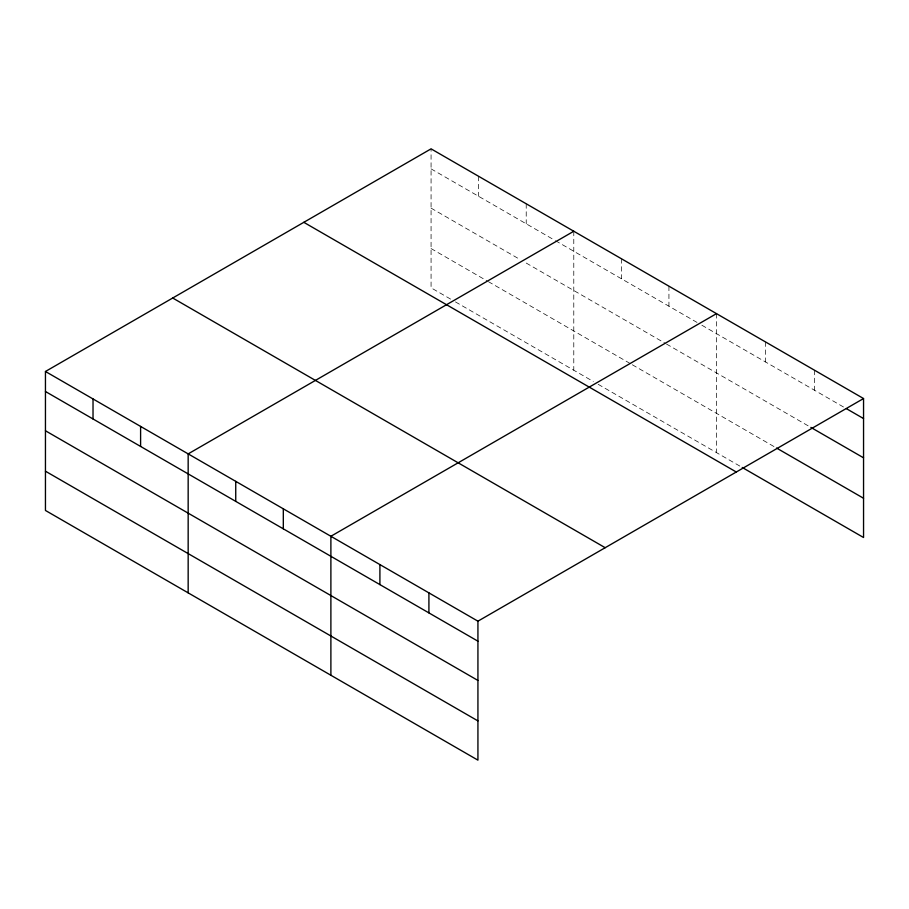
<?xml version="1.0" encoding="UTF-8"?>
<svg xmlns="http://www.w3.org/2000/svg" width="909" height="909" viewBox="0 0 909 909"><rect width="100%" height="100%" fill="white"/><g stroke="black" fill="none" stroke-linecap="round" stroke-linejoin="round"><path stroke-width="0.68" stroke-dasharray="4.54 3.41" d="M431.071 168.869L554.274 239.999M555.49 240.703L696.987 322.4M701.873 325.217L843.95 407.243M431.071 208.127L520.118 259.542M526.22 263.053L665.274 343.341M666.49 344.045L809.635 426.685M431.071 248.566L487.179 280.972M488.406 281.665L631.119 364.066M632.334 364.77L775.32 447.319M450.591 299.095L431.071 287.823L431.071 148.849M455.466 301.913L593.304 381.496M598.179 384.314L741.017 466.772M814.532 370.236L814.532 390.268M765.526 341.943L765.526 361.964M716.508 313.639L716.508 452.625M668.933 286.176L668.933 306.197M621.358 258.713L621.358 278.733M573.784 231.25L573.784 370.224M526.22 203.775L526.22 223.807M478.645 176.312L478.645 196.333"/><path stroke-width="1.36" d="M45.45 371.486L477.929 621.177L477.929 760.151L45.45 510.46L45.45 371.486L431.071 148.849L863.55 398.54L863.55 537.514L742.244 467.476M573.784 231.25L188.163 453.886L188.163 592.861M716.508 313.639L330.887 536.276L330.887 675.262M477.929 621.177L863.55 398.54M846.393 408.652L863.55 418.56M810.862 427.4L863.55 457.818M776.547 448.035L863.55 498.257M303.811 222.319L736.29 472.01M172.71 298.016L605.189 547.707M45.45 391.506L477.929 641.197M45.45 430.764L477.929 680.455M45.45 471.203L477.929 720.894M428.912 592.873L428.912 612.893M379.905 564.58L379.905 584.601M283.313 508.813L283.313 528.833M235.738 481.35L235.738 501.37M140.6 426.412L140.6 446.433M93.025 398.949L93.025 418.969"/></g></svg>
